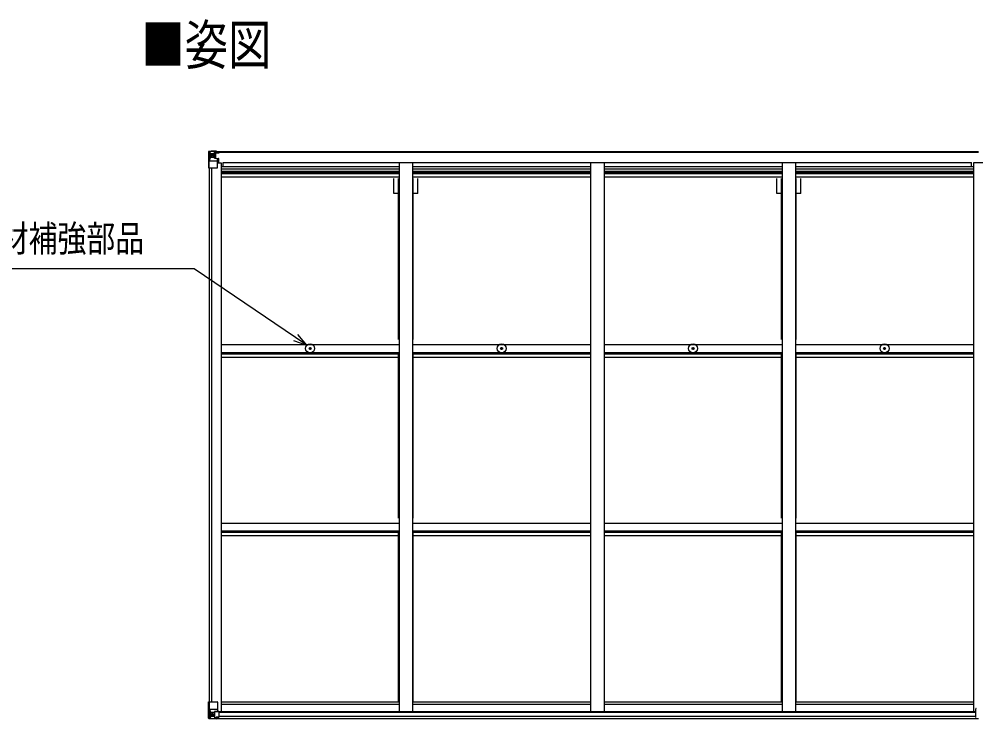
# Model space of a CAD drawing. Units: millimetres, scale not verified. Extents: x -12615 to 12615, y -8910 to 8910.
# Drawn here: x -7708 to -4130, y -552 to 2064 of the extents above; entities that cross this region are included whole.
import ezdxf
from ezdxf.enums import TextEntityAlignment as Align

# ---------------------------------------------------------------- set-up
doc = ezdxf.new("R2010")
doc.units = ezdxf.units.MM
doc.header["$LTSCALE"] = 40
for name, color, linetype in [('0-2_USER1', 3, 'Continuous'), ('0-4_YKK_13', 4, 'Continuous'), ('0-5_YKK_A1', 4, 'Continuous'), ('0-6_YKK_D', 6, 'Continuous')]:
    doc.layers.add(name, color=color, linetype=linetype)
doc.styles.add('ＭＳ ゴシック', font='')
doc.styles.get('ＭＳ ゴシック').set_extended_font_data('MS Gothic')

msp = doc.modelspace()

# ---------------------------------------------------------------- linework, layer by layer
at = {"layer": '0-4_YKK_13'}
for p, q in [((-6999.57, 1568.22), (-6999.57, 1568.18)), ((-6998.63, 1569.22), (-6998.63, 1569.22)), ((-6998.63, 1569.17), (-6998.63, 1569.21)), ((-6989.66, 1569.6), (-6997.58, 1569.13)), ((-6996.72, 1568.16), (-6996.73, 1568.09)), ((-6996.73, 1507.51), (-6996.73, 1568.09)), ((-6996.18, 1534.39), (-6992.04, 1546.47)), ((-6992.76, 1564.72), (-6995.49, 1568.38)), ((-6991.9, 1561.21), (-6989.57, 1561.27)), ((-6991.9, 1547.74), (-6991.9, 1561.21)), ((-6989.57, 1547.71), (-6991.9, 1547.74)), ((-6977.57, 1570.39), (-6989.57, 1569.61)), ((-6989.57, 1561.26), (-6977.57, 1561.26)), ((-6989.57, 1547.71), (-6977.57, 1547.71)), ((-6989.57, 1547.71), (-6989.57, 1547.71)), ((-6984.09, 1554.07), (-6984.09, 1553.11)), ((-6978.57, 1561.26), (-6977.57, 1561.26)), ((-6971.07, 1570.9), (-6977.57, 1570.51)), ((-6977.57, 1544.41), (-6977.57, 1570.51)), ((-6977.57, 1569.62), (-6971.07, 1570.02)), ((-6976.07, 1564.8), (-6977.57, 1564.8)), ((-6976.07, 1561.26), (-6977.57, 1561.26)), ((-6976.07, 1547.71), (-6977.57, 1547.71)), ((-6976.74, 1544.15), (-6966.4, 1542.5)), ((-6976.74, 1543.52), (-6976.74, 1544.15)), ((-6966.4, 1541.86), (-6976.74, 1543.52)), ((-6971.07, 1569.09), (-6976.07, 1569.01)), ((-6975.57, 1564.44), (-6976.07, 1564.44)), ((-6972.07, 1559.51), (-6976.07, 1559.51)), ((-6972.07, 1551.3), (-6976.07, 1551.3)), ((-6975.96, 1563.14), (-6972.07, 1563.14)), ((-6975.57, 1565.47), (-6975.57, 1563.51)), ((-6967.57, 1565.47), (-6975.57, 1565.47)), ((-6967.57, 1565.44), (-6975.57, 1565.44)), ((-6965.57, 1563.6), (-6975.57, 1563.51)), ((-6975.57, 1563.35), (-6975.57, 1563.51)), ((-6975.57, 1563.51), (-6975.57, 1563.51)), ((-6972.07, 1543.4), (-6972.07, 1563.37)), ((-6971.07, 1570.02), (-6971.07, 1570.9)), ((-6971.07, 1569.51), (-6971.07, 1570.02)), ((-6971.07, 1569.51), (-6971.07, 1569.09)), ((-6971.07, 1569.09), (-6971.07, 1568.28)), ((-6966.4, 1542.5), (-6966.4, 1541.86)), ((-6966.12, 1542.42), (-6962.07, 1542.39)), ((-6966.07, 1568.71), (-6966.07, 1568.28)), ((-6965.77, 1568.71), (-6966.07, 1568.71)), ((-6965.77, 1568.71), (-6964.08, 1568.28)), ((-6965.57, 1565.21), (-6960.57, 1565.21)), ((-6965.57, 1563.6), (-6965.57, 1565.21)), ((-6965.57, 1508.51), (-6965.57, 1541.61)), ((-6961.07, 1542.38), (-6962.07, 1542.39)), ((-6962.07, 1540.65), (-6961.07, 1540.66)), ((-6961.07, 1526.16), (-6961.07, 1542.38)), ((-6960.57, 1566.13), (-6960.57, 1565.21)), ((-6960.57, 1565.21), (-6959.57, 1565.21)), ((-6959.57, 1565.21), (-6959.57, 1566.13)), ((-6959.57, 1565.21), (-6959.57, 1563.64)), ((-6959.57, 1563.53), (-6959.57, 1563.64)), ((-6996.73, 1507.51), (-6966.57, 1507.51)), ((-6996.18, 1534.39), (-6989.57, 1534.18)), ((-6989.57, 1534.18), (-6965.57, 1534.18)), ((-6961.07, 1530.51), (-6965.57, 1530.51)), ((-6621.78, 833.19), (-6620.68, 833.21)), ((-6621.78, 832.19), (-6620.68, 832.17)), ((-6620.68, 833.21), (-6620.16, 833.31)), ((-6620.68, 832.17), (-6620.16, 832.07)), ((-6620.06, 833.83), (-6620.16, 833.31)), ((-6620.06, 831.56), (-6620.16, 832.07)), ((-6620.04, 834.94), (-6620.06, 833.83)), ((-6620.04, 830.45), (-6620.06, 831.56)), ((-6619.04, 834.94), (-6619.02, 833.83)), ((-6619.04, 830.45), (-6619.02, 831.56)), ((-6619.02, 833.83), (-6618.92, 833.31)), ((-6619.02, 831.56), (-6618.92, 832.07)), ((-6618.4, 833.21), (-6618.92, 833.31)), ((-6618.4, 832.17), (-6618.92, 832.07)), ((-6617.29, 833.19), (-6618.4, 833.21)), ((-6617.29, 832.19), (-6618.4, 832.17)), ((-5905.78, 833.19), (-5904.68, 833.21)), ((-5905.78, 832.19), (-5904.68, 832.17)), ((-5904.68, 833.21), (-5904.16, 833.31)), ((-5904.68, 832.17), (-5904.16, 832.07)), ((-5904.06, 833.83), (-5904.16, 833.31)), ((-5904.06, 831.56), (-5904.16, 832.07)), ((-5904.04, 834.94), (-5904.06, 833.83)), ((-5904.04, 830.45), (-5904.06, 831.56)), ((-5903.04, 834.94), (-5903.02, 833.83)), ((-5903.04, 830.45), (-5903.02, 831.56)), ((-5903.02, 833.83), (-5902.92, 833.31)), ((-5903.02, 831.56), (-5902.92, 832.07)), ((-5902.4, 833.21), (-5902.92, 833.31)), ((-5902.4, 832.17), (-5902.92, 832.07)), ((-5901.29, 833.19), (-5902.4, 833.21)), ((-5901.29, 832.19), (-5902.4, 832.17)), ((-5189.78, 833.19), (-5188.68, 833.21)), ((-5189.78, 832.19), (-5188.68, 832.17)), ((-5188.68, 833.21), (-5188.16, 833.31)), ((-5188.68, 832.17), (-5188.16, 832.07)), ((-5188.06, 833.83), (-5188.16, 833.31)), ((-5188.06, 831.56), (-5188.16, 832.07)), ((-5188.04, 834.94), (-5188.06, 833.83)), ((-5188.04, 830.45), (-5188.06, 831.56)), ((-5187.04, 834.94), (-5187.02, 833.83)), ((-5187.04, 830.45), (-5187.02, 831.56)), ((-5187.02, 833.83), (-5186.92, 833.31)), ((-5187.02, 831.56), (-5186.92, 832.07)), ((-5186.4, 833.21), (-5186.92, 833.31)), ((-5186.4, 832.17), (-5186.92, 832.07)), ((-5185.29, 833.19), (-5186.4, 833.21)), ((-5185.29, 832.19), (-5186.4, 832.17)), ((-4473.78, 833.19), (-4472.68, 833.21)), ((-4473.78, 832.19), (-4472.68, 832.17)), ((-4472.68, 833.21), (-4472.16, 833.31)), ((-4472.68, 832.17), (-4472.16, 832.07)), ((-4472.06, 833.83), (-4472.16, 833.31)), ((-4472.06, 831.56), (-4472.16, 832.07)), ((-4472.04, 834.94), (-4472.06, 833.83)), ((-4472.04, 830.45), (-4472.06, 831.56)), ((-4471.04, 834.94), (-4471.02, 833.83)), ((-4471.04, 830.45), (-4471.02, 831.56)), ((-4471.02, 833.83), (-4470.92, 833.31)), ((-4471.02, 831.56), (-4470.92, 832.07)), ((-4470.4, 833.21), (-4470.92, 833.31)), ((-4470.4, 832.17), (-4470.92, 832.07)), ((-4469.29, 833.19), (-4470.4, 833.21)), ((-4469.29, 832.19), (-4470.4, 832.17)), ((-6999.57, -488.47), (-6966.57, -488.47)), ((-6999.57, -549.18), (-6999.57, -488.47)), ((-6996.73, -488.47), (-6996.73, -549.05)), ((-6965.57, -489.47), (-6965.57, -522.57)), ((-6996.18, -515.35), (-6989.57, -515.14)), ((-6996.18, -515.35), (-6992.04, -527.44)), ((-6989.57, -528.67), (-6991.9, -528.7)), ((-6991.9, -528.7), (-6991.9, -542.17)), ((-6989.57, -515.14), (-6965.57, -515.14)), ((-6989.57, -528.67), (-6989.57, -528.67)), ((-6977.57, -528.67), (-6989.57, -528.67)), ((-6985.05, -535.03), (-6985.05, -534.07)), ((-6977.57, -524.68), (-6971.07, -524.68)), ((-6977.57, -524.68), (-6977.57, -551.47)), ((-6966.4, -522.83), (-6976.74, -524.48)), ((-6976.74, -524.48), (-6976.74, -524.68)), ((-6974.05, -524.68), (-6966.4, -523.46)), ((-6971.07, -524.68), (-6962.07, -524.72)), ((-6966.4, -523.46), (-6966.4, -522.83)), ((-6961.07, -525.63), (-6961.07, -545.78)), ((-4130.07, -546.4), (-4130.07, -514.08)), ((-6998.63, -550.14), (-6998.63, -550.18)), ((-6989.66, -550.57), (-6997.58, -550.09)), ((-6996.72, -549.12), (-6996.73, -549.05)), ((-6992.76, -545.68), (-6995.49, -549.35)), ((-6991.9, -542.17), (-6989.57, -542.23)), ((-6989.57, -542.23), (-6977.57, -542.23)), ((-6977.57, -551.36), (-6989.57, -550.57)), ((-6971.07, -551.87), (-6971.07, -545.92)), ((-6962.07, -546.49), (-6971.07, -546.55)), ((-4130.07, -546.4), (-4130.07, -546.44))]:
    msp.add_line(p, q, dxfattribs=at)
for points in [[(-6999.57, 1568.18), (-6999.57, 1507.51), (-6996.73, 1507.51)], [(-6998.63, 1569.22), (-6989.57, 1569.77), (-6977.57, 1570.51)], [(-6986.01, 1555.03), (-6986.97, 1555.03), (-6986.97, 1555.99), (-6986.01, 1555.99)], [(-6985.05, 1556.95), (-6985.05, 1557.91), (-6984.09, 1557.91), (-6984.09, 1556.95)], [(-6984.09, 1553.11), (-6985.05, 1553.11), (-6985.05, 1554.07)], [(-6983.13, 1555.99), (-6982.17, 1555.99), (-6982.17, 1555.03), (-6983.13, 1555.03)], [(-6971.07, 1569.51), (-6976.07, 1569.51), (-6976.07, 1544.04)], [(-6975.57, 1564.44), (-6967.57, 1564.44), (-6967.57, 1566.13)], [(-6960.57, 1563.48), (-6975.57, 1563.35), (-6975.57, 1563.35)], [(-6965.57, 1563.6), (-6965.57, 1563.59), (-6959.57, 1563.64)], [(-6962.07, 1542.39), (-6962.07, 1540.65), (-6965.57, 1540.63)], [(-6986.01, -536.95), (-6986.97, -536.95), (-6986.97, -535.99), (-6986.01, -535.99)], [(-6985.05, -534.07), (-6984.09, -534.07), (-6984.09, -535.03)], [(-6983.13, -535.99), (-6982.17, -535.99), (-6982.17, -536.95), (-6983.13, -536.95)], [(-6998.63, -550.18), (-6989.57, -550.74), (-6971.07, -551.87)], [(-6984.09, -537.91), (-6984.09, -538.87), (-6985.05, -538.87), (-6985.05, -537.91)], [(-6961.07, -545.78), (-6961.08, -545.89), (-6971.07, -545.92)]]:
    msp.add_lwpolyline(points, dxfattribs=at)
for centre, radius in [((-6984.57, 1555.51), 5.3), ((-6619.54, 832.69), 17), ((-6619.54, 832.69), 4), ((-5903.54, 832.69), 17), ((-5903.54, 832.69), 4), ((-5187.54, 832.69), 17), ((-5187.54, 832.69), 4), ((-4471.54, 832.69), 17), ((-4471.54, 832.69), 4), ((-6984.57, -536.47), 5.3)]:
    msp.add_circle(centre, radius, dxfattribs=at)
for centre, radius, start, end in [((-6998.57, 1568.22), 0.999, 93.4424, 179.95083), ((-6998.57, 1568.22), 1, 93.50017, 180.00079), ((-6998.57, 1568.18), 0.999, 93.4424, 179.95083), ((-6997.42, 1581.83), 12.7, 269.24466, 275.10311), ((-6995.44, 1568.22), 1.28, 131.17831, 182.45895), ((-6986.01, 1556.95), 0.96, 270, 0), ((-6986.01, 1554.07), 0.96, 0, 90), ((-6983.13, 1556.95), 0.96, 180, 270), ((-6983.13, 1554.07), 0.96, 90, 180), ((-6976.63, 1545.08), 0.937, 182.32209, 263.26766), ((-6976.63, 1544.45), 0.937, 182.32209, 263.26766), ((-6975.57, 1565.97), 0.5, 179.99802, 269.99691), ((-6975.57, 1565.94), 0.5, 180.00109, 270.00109), ((-6975.57, 1563.01), 0.5, 90.52895, 180.04464), ((-6975.56, 1562.84), 0.513, 91.88028, 181.04707), ((-6966.51, 1541.57), 0.937, 2.32209, 83.26766), ((-6966.51, 1540.93), 0.937, 2.32209, 83.26766), ((-6960.43, 1571.17), 7.69, 268.96999, 276.43426), ((-6966.57, 1508.51), 1, 270, 0), ((-6619.54, 832.69), 2.3, 167.44414, 192.55586), ((-6619.54, 832.69), 2.3, 77.44414, 102.55586), ((-6619.54, 832.69), 2.3, 257.44414, 282.55586), ((-6619.54, 832.69), 2.3, 347.44414, 12.55586), ((-5903.54, 832.69), 2.3, 167.44414, 192.55586), ((-5903.54, 832.69), 2.3, 77.44414, 102.55586), ((-5903.54, 832.69), 2.3, 257.44414, 282.55586), ((-5903.54, 832.69), 2.3, 347.44414, 12.55586), ((-5187.54, 832.69), 2.3, 167.44414, 192.55586), ((-5187.54, 832.69), 2.3, 77.44414, 102.55586), ((-5187.54, 832.69), 2.3, 257.44414, 282.55586), ((-5187.54, 832.69), 2.3, 347.44414, 12.55586), ((-4471.54, 832.69), 2.3, 167.44414, 192.55586), ((-4471.54, 832.69), 2.3, 77.44414, 102.55586), ((-4471.54, 832.69), 2.3, 257.44414, 282.55586), ((-4471.54, 832.69), 2.3, 347.44414, 12.55586), ((-6966.57, -489.47), 1, 0, 90), ((-6986.01, -535.03), 0.96, 270, 0), ((-6983.13, -535.03), 0.96, 180, 270), ((-6976.63, -525.41), 0.937, 96.73234, 129.06602), ((-6966.51, -521.9), 0.937, 276.73234, 357.67791), ((-6966.51, -522.53), 0.937, 276.73234, 357.67791), ((-4129.07, -514.08), 1, 90, 180), ((-6998.57, -549.14), 0.999, 180.04917, 266.5576), ((-6998.57, -549.18), 0.999, 180.04917, 266.5576), ((-6998.57, -549.18), 1, 179.99921, 266.49983), ((-6997.42, -562.79), 12.7, 84.89689, 90.75534), ((-6995.44, -549.18), 1.28, 177.54105, 228.82169), ((-6986.01, -537.91), 0.96, 0, 90), ((-6983.13, -537.91), 0.96, 90, 180)]:
    msp.add_arc(centre, radius, start, end, dxfattribs=at)
for centre, major_axis, ratio, start_param, end_param in [((-6797.63, 1581.53), (201, 12.36), 0.060933, 3.1373463, 3.1378449), ((-6996.63, 1569.3), (2, 0.12), 0.060933, 3.1378449, 4.2119296), ((-6996.44, 1566.2), (-0.02, 3), 0.466854, 5.5234897, 6.1575023), ((-6994.77, 1561.13), (0.03, 5), 0.573921, 4.7320603, 5.5159136), ((-6993.31, 1547.76), (0, 3), 0.468246, 4.2703918, 4.7058971), ((-7071.32, 1561.26), (81.75, 0), 0.061163, 0, 0.0007725), ((-6995.46, 1536.74), (0.85, 2.32), 0.403757, 2.3087461, 3.2744049), ((-6995.46, -517.7), (0.85, -2.32), 0.403757, 3.0087805, 3.9744392), ((-6993.31, -528.72), (0, -3), 0.468246, 1.5772882, 2.0127935), ((-6962.07, -525.62), (1, -0.021), 0.906239, 0.0187047, 1.589501), ((-6996.63, -550.26), (2, -0.12), 0.060933, 2.0712557, 3.1453404), ((-6797.63, -562.49), (201, -12.36), 0.060933, 3.1453404, 3.145839), ((-6996.44, -547.16), (-0.02, -3), 0.466854, 0.125683, 0.7596956), ((-6994.77, -542.09), (0.03, -5), 0.573921, 0.7672717, 1.551125), ((-7071.32, -542.23), (81.75, 0), 0.061163, 6.2824128, 6.2831853), ((-6962.07, -545.79), (1, 0.012), 0.707053, 4.7036637, 6.124411)]:
    msp.add_ellipse(centre, major_axis=major_axis, ratio=ratio, start_param=start_param, end_param=end_param, dxfattribs=at)
at = {"layer": '0-5_YKK_A1'}
for p, q in [((-6976.07, 1568.28), (-4120.82, 1568.28)), ((-6976.07, 1566.13), (-4120.82, 1566.13)), ((-6997.57, 1507.51), (-6997.57, -488.47)), ((-6987.87, 1507.51), (-6987.87, -488.47)), ((-6965.57, 1526.16), (-6952.57, 1526.16)), ((-6952.57, 1526.16), (-6952.57, -524.49)), ((-6952.57, 1512.48), (-6286.57, 1512.48)), ((-6952.57, 1504.08), (-6286.57, 1504.08)), ((-6945.07, 1512.48), (-6945.07, 1527.99)), ((-6945.07, 1527.99), (-4146.07, 1527.99)), ((-6286.57, 1527.97), (-6286.57, -524.49)), ((-6236.57, 1527.97), (-6236.57, -524.49)), ((-6236.57, 1512.48), (-5570.57, 1512.48)), ((-6236.57, 1504.08), (-5570.57, 1504.08)), ((-5570.57, 1527.97), (-5570.57, -524.49)), ((-5520.57, 1527.97), (-5520.57, -524.49)), ((-5520.57, 1512.48), (-4854.57, 1512.48)), ((-5520.57, 1504.08), (-4854.57, 1504.08)), ((-4854.57, 1527.97), (-4854.57, -524.49)), ((-4804.57, 1527.97), (-4804.57, -524.49)), ((-4804.57, 1512.48), (-4138.57, 1512.48)), ((-4804.57, 1504.08), (-4138.57, 1504.08)), ((-4146.07, 1512.48), (-4146.07, 1527.99)), ((-4138.57, 1526.16), (-4138.57, -524.49)), ((-4088.57, 1526.16), (-4138.57, 1526.16)), ((-6952.57, 1495.88), (-6286.57, 1495.88)), ((-6952.57, 1491.95), (-6286.57, 1491.95)), ((-6952.57, 1486.87), (-6286.57, 1486.87)), ((-6952.57, 1473.87), (-6286.57, 1473.87)), ((-6306.77, 1412.28), (-6306.77, 1468.54)), ((-6289.07, 865.98), (-6289.07, 1468.54)), ((-6236.57, 1495.88), (-5570.57, 1495.88)), ((-6236.57, 1491.95), (-5570.57, 1491.95)), ((-6236.57, 1486.87), (-5570.57, 1486.87)), ((-6236.57, 1473.87), (-5570.57, 1473.87)), ((-6234.07, 865.98), (-6234.07, 1468.54)), ((-6216.37, 1412.28), (-6216.37, 1468.54)), ((-5520.57, 1495.88), (-4854.57, 1495.88)), ((-5520.57, 1491.95), (-4854.57, 1491.95)), ((-5520.57, 1486.87), (-4854.57, 1486.87)), ((-5520.57, 1473.87), (-4854.57, 1473.87)), ((-4874.77, 1412.28), (-4874.77, 1468.54)), ((-4857.07, 865.98), (-4857.07, 1468.54)), ((-4804.57, 1495.88), (-4138.57, 1495.88)), ((-4804.57, 1491.95), (-4138.57, 1491.95)), ((-4804.57, 1486.87), (-4138.57, 1486.87)), ((-4804.57, 1473.87), (-4138.57, 1473.87)), ((-4802.07, 865.98), (-4802.07, 1468.54)), ((-4784.37, 1412.28), (-4784.37, 1468.54)), ((-6289.07, 1412.28), (-6306.77, 1412.28)), ((-6216.37, 1412.28), (-6234.07, 1412.28)), ((-4857.07, 1412.28), (-4874.77, 1412.28)), ((-4784.37, 1412.28), (-4802.07, 1412.28)), ((-6952.54, 847.21), (-6286.57, 847.21)), ((-6236.54, 847.21), (-5570.57, 847.21)), ((-5520.54, 847.21), (-4854.57, 847.21)), ((-4804.54, 847.21), (-4138.57, 847.21)), ((-6952.54, 817.48), (-6286.57, 817.48)), ((-6952.54, 812.93), (-6286.57, 812.93)), ((-6952.54, 799.92), (-6286.57, 799.92)), ((-6289.07, 198.52), (-6289.07, 814.36)), ((-6236.54, 817.48), (-5570.57, 817.48)), ((-6236.54, 812.93), (-5570.57, 812.93)), ((-6236.54, 799.92), (-5570.57, 799.92)), ((-6234.07, 198.52), (-6234.07, 814.36)), ((-5520.54, 817.48), (-4854.57, 817.48)), ((-5520.54, 812.93), (-4854.57, 812.93)), ((-5520.54, 799.92), (-4854.57, 799.92)), ((-4857.07, 198.52), (-4857.07, 814.36)), ((-4804.54, 817.48), (-4138.57, 817.48)), ((-4804.54, 812.93), (-4138.57, 812.93)), ((-4804.54, 799.92), (-4138.57, 799.92)), ((-4802.07, 198.52), (-4802.07, 814.36)), ((-6952.54, 180.22), (-6286.57, 180.22)), ((-6236.54, 180.22), (-5570.57, 180.22)), ((-5520.54, 180.22), (-4854.57, 180.22)), ((-4804.54, 180.22), (-4138.57, 180.22)), ((-6952.54, 150.49), (-6286.57, 150.49)), ((-6952.54, 145.94), (-6286.57, 145.94)), ((-6289.07, -488.32), (-6289.07, 151.34)), ((-6236.54, 150.49), (-5570.57, 150.49)), ((-6236.54, 145.94), (-5570.57, 145.94)), ((-6234.07, -488.32), (-6234.07, 151.34)), ((-5520.54, 150.49), (-4854.57, 150.49)), ((-5520.54, 145.94), (-4854.57, 145.94)), ((-4857.07, -488.32), (-4857.07, 151.34)), ((-4804.54, 150.49), (-4138.57, 150.49)), ((-4804.54, 145.94), (-4138.57, 145.94)), ((-4802.07, -488.32), (-4802.07, 151.34)), ((-6952.54, 132.93), (-6286.57, 132.93)), ((-6236.54, 132.93), (-5570.57, 132.93)), ((-5520.54, 132.93), (-4854.57, 132.93)), ((-4804.54, 132.93), (-4138.57, 132.93)), ((-6952.57, -488.32), (-6286.57, -488.32)), ((-6952.57, -496.67), (-6286.57, -496.67)), ((-6236.57, -488.32), (-5570.57, -488.32)), ((-6236.57, -496.67), (-5570.57, -496.67)), ((-5520.57, -488.32), (-4854.57, -488.32)), ((-5520.57, -496.67), (-4854.57, -496.67)), ((-4804.57, -488.32), (-4138.57, -488.32)), ((-4804.57, -496.67), (-4138.57, -496.67)), ((-6972.83, -524.49), (-4130.07, -524.49)), ((-6961.07, -526.75), (-4130.07, -526.75)), ((-6971.07, -550.27), (-4120.07, -550.27)), ((-6961.07, -542.37), (-4130.07, -542.37))]:
    msp.add_line(p, q, dxfattribs=at)
at = {"layer": '0-6_YKK_D'}
for points in [[(-6631.37, 844.9), (-6673.64, 873.43), (-7053.66, 1129.87), (-8225.51, 1129.87)], [(-6681.29, 862.1), (-6631.37, 844.9), (-6666, 884.76)]]:
    msp.add_lwpolyline(points, dxfattribs=at)

# ---------------------------------------------------------------- texts
at = {"layer": '0-2_USER1', "style": 'ＭＳ ゴシック', "width": 0.8}
msp.add_text('■姿図', height=148.5, dxfattribs=at).set_placement((-7250.6, 1848.92), align=Align.BOTTOM_LEFT)
at = {"layer": '0-6_YKK_D', "style": 'ＭＳ ゴシック', "width": 0.8}
msp.add_text('屋根ふき材補強部品', height=98.97, dxfattribs=at).set_placement((-8212.22, 1164.49), align=Align.BOTTOM_LEFT)

doc.saveas('drawing.dxf')
